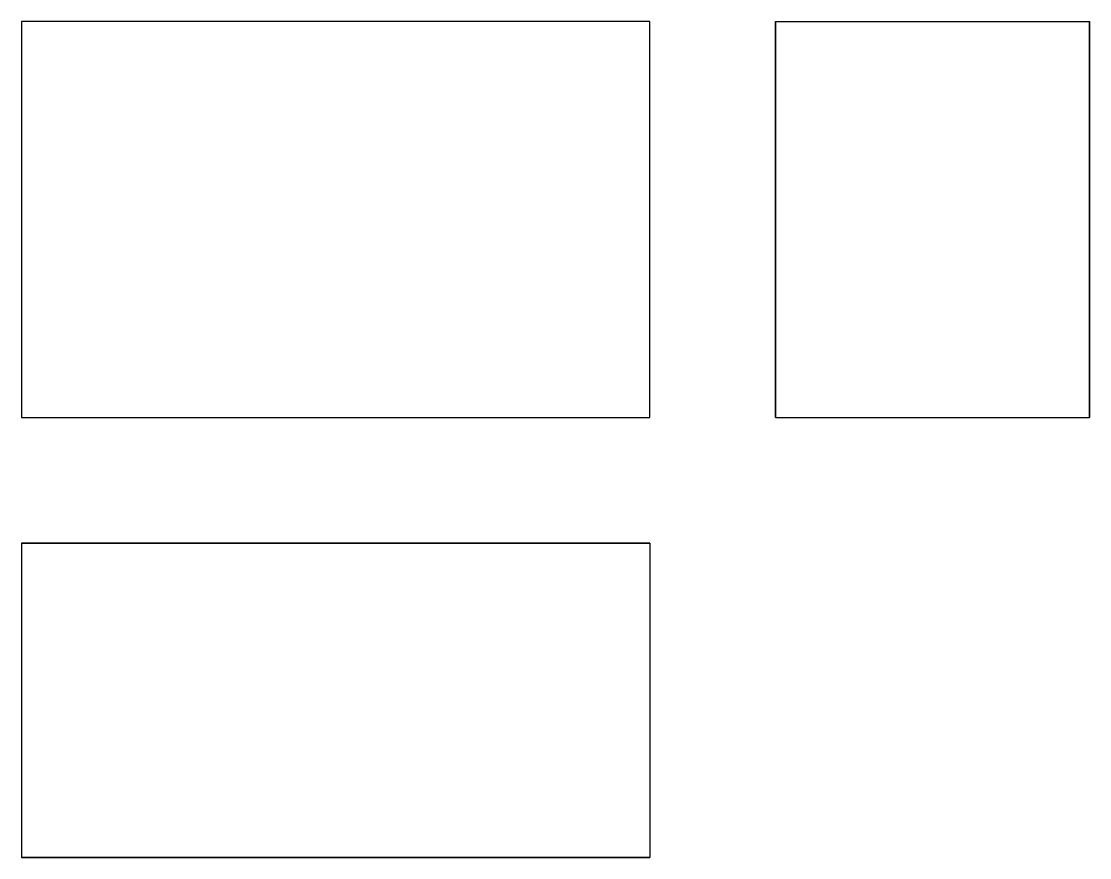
# Model space of a CAD drawing. Extents: x 0 to 1.27, y 0 to 1.
import ezdxf

# ---------------------------------------------------------------- set-up
doc = ezdxf.new("R2010")
doc.units = 0
doc.linetypes.add('HIDDEN', pattern=[9, 6, -3])
for name, color, linetype in [('FRONT', 7, 'CONTINUOUS'), ('FRONT_HID', 7, 'HIDDEN'), ('RIGHT', 7, 'CONTINUOUS'), ('RIGHT_HID', 7, 'HIDDEN'), ('TOP', 7, 'CONTINUOUS'), ('TOP_HID', 7, 'HIDDEN')]:
    doc.layers.add(name, color=color, linetype=linetype)

msp = doc.modelspace()

# ---------------------------------------------------------------- linework, layer by layer
at = {"layer": 'FRONT'}
for p, q in [((0.75, 0.9975), (0, 0.9975)), ((0, 0.9975), (0, 0.525)), ((0.75, 0.525), (0.75, 0.9975)), ((0, 0.525), (0.75, 0.525))]:
    msp.add_line(p, q, dxfattribs=at)
at = {"layer": 'FRONT_HID', "linetype": 'HIDDEN'}
for p, q in [((0.75, 0.9975), (0, 0.9975)), ((0, 0.9975), (0, 0.525)), ((0.75, 0.525), (0.75, 0.9975)), ((0, 0.525), (0.75, 0.525))]:
    msp.add_line(p, q, dxfattribs=at)
at = {"layer": 'RIGHT'}
for p, q in [((0.9, 0.9975), (1.275, 0.9975)), ((0.9, 0.525), (0.9, 0.9975)), ((1.275, 0.525), (1.275, 0.9975)), ((0.9, 0.525), (1.275, 0.525))]:
    msp.add_line(p, q, dxfattribs=at)
at = {"layer": 'RIGHT_HID', "linetype": 'HIDDEN'}
for p, q in [((0.9, 0.9975), (1.275, 0.9975)), ((0.9, 0.9975), (0.9, 0.525)), ((1.275, 0.9975), (1.275, 0.525)), ((0.9, 0.525), (1.275, 0.525))]:
    msp.add_line(p, q, dxfattribs=at)
at = {"layer": 'TOP'}
for p, q in [((0, 0.375), (0, 0)), ((0.75, 0.375), (0, 0.375)), ((0.75, 0.375), (0.75, 0)), ((0.75, 0), (0, 0))]:
    msp.add_line(p, q, dxfattribs=at)
at = {"layer": 'TOP_HID', "linetype": 'HIDDEN'}
for p, q in [((0, 0.375), (0, 0)), ((0, 0.375), (0.75, 0.375)), ((0.75, 0.375), (0.75, 0)), ((0, 0), (0.75, 0))]:
    msp.add_line(p, q, dxfattribs=at)

doc.saveas('drawing.dxf')
